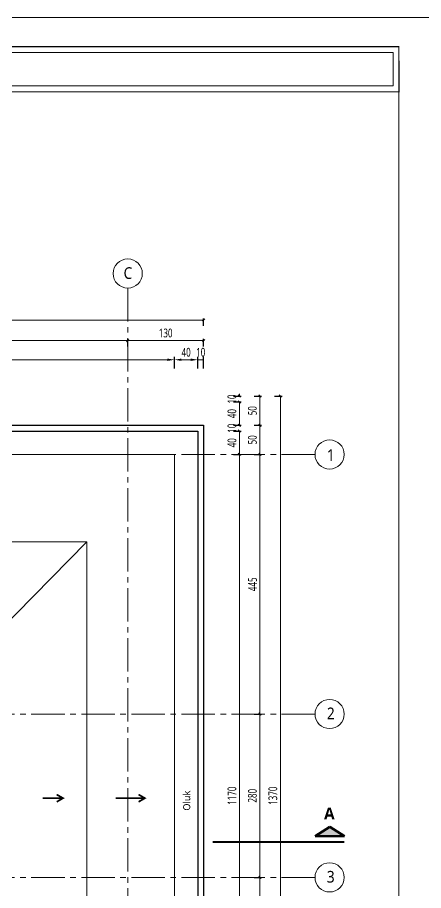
# Model space of a CAD drawing. Header units: metres. Extents: x 14968 to 56958, y -40276 to -31129.
# Drawn here: x 40286 to 40981, y -35972 to -34476 of the extents above; entities that cross this region are included whole.
import ezdxf

# ---------------------------------------------------------------- set-up
doc = ezdxf.new("R2010")
doc.units = ezdxf.units.M
doc.linetypes.add('CENTER2', pattern=[28.575, 19.05, -3.175, 3.175, -3.175])
doc.layers.get('Defpoints').update_dxf_attribs({"lineweight": 9})
for name, color, linetype, lineweight, true_color in [('A AKS', 7, 'CENTER2', 9, 0x848484), ('A AKS DAİRE', 7, 'Continuous', 9, 0x848484), ('A AKS YAZI', 7, 'CENTER2', 9, 0x848484)]:
    doc.layers.add(name, color=color, linetype=linetype, lineweight=lineweight, true_color=true_color)
for name, color, linetype, lineweight in [('A ANTET', 7, 'Continuous', 13), ('A DUVAR', 7, 'Continuous', 25), ('A KESİT ÇİZGİSİ', 1, 'CENTER2', 50), ('A YAZI VAZ', 7, 'Continuous', 13), ('A ÇATI', 11, 'Continuous', 9), ('A ÖLÇÜ DIŞ', 31, 'Continuous', 13)]:
    doc.layers.add(name, color=color, linetype=linetype, lineweight=lineweight)
doc.styles.add('HİB NORMAL', font='segoeui.ttf')
doc.styles.add('HİB Segoe Semibold', font='')
doc.styles.add('HİB Segoe Semilight .7', font='segoeuisl.ttf', dxfattribs={"width": 0.7})
doc.styles.add('HİB Segoe Semilight .95', font='segoeuisl.ttf', dxfattribs={"width": 0.9})
doc.styles.get('HİB Segoe Semibold').set_extended_font_data('Segoe UI Semibold')
doc.dimstyles.new('HİB DIŞ', dxfattribs={"dimtxt": 15, "dimasz": 12, "dimexe": 5, "dimexo": 30, "dimgap": 5, "dimtad": 1, "dimdec": 0, "dimzin": 0, "dimdsep": 46, "dimtxsty": 'HİB Segoe Semilight .7', "dimcen": 0.09, "dimclrd": 256, "dimclre": 256, "dimclrt": 256, "dimadec": 0, "dimazin": 0, "dimtfac": 1, "dimtdec": 4, "dimtix": 1, "dimtmove": 0, "dimatfit": 3, "dimfxl": 15, "dimfxlon": 1, "dimtvp": 1, "dimtolj": 1, "dimtzin": 0, "dimlwd": -1, "dimlwe": -3, "dimarcsym": 0})
doc.dimstyles.new('HİB İÇ', dxfattribs={"dimtxt": 15, "dimasz": 18, "dimexe": 3, "dimexo": 10, "dimgap": 5, "dimtad": 1, "dimdec": 0, "dimzin": 0, "dimdsep": 46, "dimtxsty": 'HİB Segoe Semilight .7', "dimblk": 'NONE', "dimblk1": 'NONE', "dimblk2": 'NONE', "dimtsz": 2, "dimcen": 0.09, "dimclrd": 256, "dimclre": 256, "dimclrt": 256, "dimadec": 0, "dimazin": 0, "dimtfac": 1, "dimtdec": 4, "dimtix": 1, "dimtofl": 0, "dimtmove": 0, "dimatfit": 3, "dimfxl": 10, "dimfxlon": 1, "dimtvp": 1, "dimtolj": 1, "dimtzin": 0, "dimlwd": -1, "dimlwe": -3, "dimarcsym": 0})

# ---------------------------------------------------------------- blocks, each defined once
blk = doc.blocks.new('*D322')
at = {"layer": 'A ÖLÇÜ DIŞ', "ltscale": 0.5}
for p, q in [((40476.8, -35027.6), (40472.8, -35031.6)), ((40474.8, -35029.6), (40604.8, -35029.6)), ((40602.8, -35031.6), (40606.8, -35027.6))]:
    blk.add_line(p, q, dxfattribs=at)
at = {"layer": 'A ÖLÇÜ DIŞ', "lineweight": -3, "ltscale": 0.5}
for p, q in [((40474.8, -35039.6), (40474.8, -35026.6)), ((40604.8, -35039.6), (40604.8, -35026.6))]:
    blk.add_line(p, q, dxfattribs=at)
at = {"layer": 'Defpoints', "color": 0}
for p in [(40604.8, -35029.6), (40474.8, -35174.9), (40604.8, -35174.9)]:
    blk.add_point(p, dxfattribs=at)
at = {"layer": 'A ÖLÇÜ DIŞ', "ltscale": 0.5, "insert": (40539.8, -35016.8), "char_height": 15, "attachment_point": 5, "style": 'HİB Segoe Semilight .7'}
blk.add_mtext('\\A1;130', dxfattribs=at)
blk = doc.blocks.new('_None')
blk = doc.blocks.new('*D317')
at = {"layer": 'A ÖLÇÜ DIŞ', "lineweight": -3, "ltscale": 0.5}
for p, q in [((40594.8, -35077.6), (40594.8, -35057.6)), ((40604.8, -35077.6), (40604.8, -35057.6))]:
    blk.add_line(p, q, dxfattribs=at)
at = {"layer": 'A ÖLÇÜ DIŞ', "ltscale": 0.5}
blk.add_line((40594.8, -35062.6), (40604.8, -35062.6), dxfattribs=at)
at = {"layer": 'Defpoints', "color": 0}
for p in [(40604.8, -35062.6), (40604.8, -35174.9), (40594.8, -35184.9)]:
    blk.add_point(p, dxfattribs=at)
at = {"layer": 'A ÖLÇÜ DIŞ', "ltscale": 0.5, "insert": (40599.8, -35049.8), "char_height": 15, "attachment_point": 5, "style": 'HİB Segoe Semilight .7'}
blk.add_mtext('\\A1;10', dxfattribs=at)
blk = doc.blocks.new('*D316')
at = {"layer": 'A ÖLÇÜ DIŞ', "lineweight": -3, "ltscale": 0.5}
for p, q in [((40554.8, -35077.6), (40554.8, -35057.6)), ((40594.8, -35077.6), (40594.8, -35057.6))]:
    blk.add_line(p, q, dxfattribs=at)
at = {"layer": 'A ÖLÇÜ DIŞ', "ltscale": 0.5}
blk.add_line((40566.8, -35062.6), (40582.8, -35062.6), dxfattribs=at)
at = {"layer": 'A ÖLÇÜ DIŞ'}
for points in [[(40566.8, -35060.6), (40566.8, -35064.6), (40554.8, -35062.6)], [(40582.8, -35064.6), (40582.8, -35060.6), (40594.8, -35062.6)]]:
    blk.add_solid(points, dxfattribs=at)
at = {"layer": 'Defpoints', "color": 0}
for p in [(40594.8, -35062.6), (40594.8, -35184.9), (40554.8, -35224.9)]:
    blk.add_point(p, dxfattribs=at)
at = {"layer": 'A ÖLÇÜ DIŞ', "ltscale": 0.5, "insert": (40574.8, -35049.9), "char_height": 15, "attachment_point": 5, "style": 'HİB Segoe Semilight .7'}
blk.add_mtext('\\A1;40', dxfattribs=at)
blk = doc.blocks.new('*D307')
at = {"layer": 'A ÖLÇÜ DIŞ', "lineweight": -3, "ltscale": 0.5}
for p, q in [((40691.1, -35174.9), (40704.1, -35174.9)), ((40691.1, -35224.9), (40704.1, -35224.9))]:
    blk.add_line(p, q, dxfattribs=at)
at = {"layer": 'A ÖLÇÜ DIŞ', "ltscale": 0.5}
for p, q in [((40703.1, -35176.9), (40699.1, -35172.9)), ((40701.1, -35224.9), (40701.1, -35174.9)), ((40699.1, -35222.9), (40703.1, -35226.9))]:
    blk.add_line(p, q, dxfattribs=at)
at = {"layer": 'Defpoints', "color": 0}
for p in [(40604.8, -35174.9), (40701.1, -35174.9), (40604.8, -35224.9)]:
    blk.add_point(p, dxfattribs=at)
at = {"layer": 'A ÖLÇÜ DIŞ', "ltscale": 0.5, "insert": (40688.3, -35199.9), "char_height": 15, "attachment_point": 5, "rotation": 90, "style": 'HİB Segoe Semilight .7'}
blk.add_mtext('\\A1;50', dxfattribs=at)
blk = doc.blocks.new('*D306')
at = {"layer": 'A ÖLÇÜ DIŞ', "lineweight": -3, "ltscale": 0.5}
for p, q in [((40691.1, -35224.9), (40704.1, -35224.9)), ((40691.1, -35669.9), (40704.1, -35669.9))]:
    blk.add_line(p, q, dxfattribs=at)
at = {"layer": 'A ÖLÇÜ DIŞ', "ltscale": 0.5}
for p, q in [((40703.1, -35226.9), (40699.1, -35222.9)), ((40701.1, -35669.9), (40701.1, -35224.9)), ((40699.1, -35667.9), (40703.1, -35671.9))]:
    blk.add_line(p, q, dxfattribs=at)
at = {"layer": 'Defpoints', "color": 0}
for p in [(40604.8, -35224.9), (40701.1, -35224.9), (40604.8, -35669.9)]:
    blk.add_point(p, dxfattribs=at)
at = {"layer": 'A ÖLÇÜ DIŞ', "ltscale": 0.5, "insert": (40688.5, -35447.4), "char_height": 15, "attachment_point": 5, "rotation": 90, "style": 'HİB Segoe Semilight .7'}
blk.add_mtext('\\A1;445', dxfattribs=at)
blk = doc.blocks.new('*D305')
at = {"layer": 'A ÖLÇÜ DIŞ', "lineweight": -3, "ltscale": 0.5}
for p, q in [((40691.1, -35669.9), (40704.1, -35669.9)), ((40691.1, -35949.9), (40704.1, -35949.9))]:
    blk.add_line(p, q, dxfattribs=at)
at = {"layer": 'A ÖLÇÜ DIŞ', "ltscale": 0.5}
for p, q in [((40703.1, -35671.9), (40699.1, -35667.9)), ((40701.1, -35949.9), (40701.1, -35669.9)), ((40699.1, -35947.9), (40703.1, -35951.9))]:
    blk.add_line(p, q, dxfattribs=at)
at = {"layer": 'Defpoints', "color": 0}
for p in [(40604.8, -35669.9), (40701.1, -35669.9), (40604.8, -35949.9)]:
    blk.add_point(p, dxfattribs=at)
at = {"layer": 'A ÖLÇÜ DIŞ', "ltscale": 0.5, "insert": (40688.3, -35809.9), "char_height": 15, "attachment_point": 5, "rotation": 90, "style": 'HİB Segoe Semilight .7'}
blk.add_mtext('\\A1;280', dxfattribs=at)
blk = doc.blocks.new('*D299')
at = {"layer": 'A ÖLÇÜ DIŞ', "lineweight": -3, "ltscale": 0.5}
for p, q in [((40656.1, -35174.9), (40669.1, -35174.9)), ((40656.1, -35184.9), (40669.1, -35184.9))]:
    blk.add_line(p, q, dxfattribs=at)
at = {"layer": 'A ÖLÇÜ DIŞ', "ltscale": 0.5}
for p, q in [((40664.1, -35172.9), (40668.1, -35176.9)), ((40668.1, -35186.9), (40664.1, -35182.9)), ((40666.1, -35174.9), (40666.1, -35170.9)), ((40666.1, -35184.9), (40666.1, -35188.9))]:
    blk.add_line(p, q, dxfattribs=at)
at = {"layer": 'Defpoints', "color": 0}
for p in [(40604.8, -35174.9), (40666.1, -35174.9), (40558.9, -35184.9)]:
    blk.add_point(p, dxfattribs=at)
at = {"layer": 'A ÖLÇÜ DIŞ', "ltscale": 0.5, "insert": (40653.3, -35179.9), "char_height": 15, "attachment_point": 5, "rotation": 90, "style": 'HİB Segoe Semilight .7'}
blk.add_mtext('\\A1;10', dxfattribs=at)
blk = doc.blocks.new('*D298')
at = {"layer": 'A ÖLÇÜ DIŞ', "ltscale": 0.5}
for p, q in [((40668.1, -35186.9), (40664.1, -35182.9)), ((40666.1, -35224.9), (40666.1, -35184.9)), ((40664.1, -35222.9), (40668.1, -35226.9))]:
    blk.add_line(p, q, dxfattribs=at)
at = {"layer": 'A ÖLÇÜ DIŞ', "lineweight": -3, "ltscale": 0.5}
for p, q in [((40656.1, -35184.9), (40669.1, -35184.9)), ((40656.1, -35224.9), (40669.1, -35224.9))]:
    blk.add_line(p, q, dxfattribs=at)
at = {"layer": 'Defpoints', "color": 0}
for p in [(40558.9, -35184.9), (40666.1, -35184.9), (40554.8, -35224.9)]:
    blk.add_point(p, dxfattribs=at)
at = {"layer": 'A ÖLÇÜ DIŞ', "ltscale": 0.5, "insert": (40653.3, -35204.9), "char_height": 15, "attachment_point": 5, "rotation": 90, "style": 'HİB Segoe Semilight .7'}
blk.add_mtext('\\A1;40', dxfattribs=at)
blk = doc.blocks.new('*D321')
at = {"layer": 'A ÖLÇÜ DIŞ', "ltscale": 0.5}
for p, q in [((39886.8, -35027.6), (39882.8, -35031.6)), ((39884.8, -35029.6), (40474.8, -35029.6)), ((40472.8, -35031.6), (40476.8, -35027.6))]:
    blk.add_line(p, q, dxfattribs=at)
at = {"layer": 'A ÖLÇÜ DIŞ', "lineweight": -3, "ltscale": 0.5}
for p, q in [((39884.8, -35039.6), (39884.8, -35026.6)), ((40474.8, -35039.6), (40474.8, -35026.6))]:
    blk.add_line(p, q, dxfattribs=at)
at = {"layer": 'Defpoints', "color": 0}
for p in [(40474.8, -35029.6), (39884.8, -35109.2), (40474.8, -35174.9)]:
    blk.add_point(p, dxfattribs=at)
at = {"layer": 'A ÖLÇÜ DIŞ', "ltscale": 0.5, "insert": (40179.8, -35016.9), "char_height": 15, "attachment_point": 5, "style": 'HİB Segoe Semilight .7'}
blk.add_mtext('\\A1;590', dxfattribs=at)
blk = doc.blocks.new('*D315')
at = {"layer": 'A ÖLÇÜ DIŞ', "lineweight": -3, "ltscale": 0.5}
for p, q in [((39919.8, -35077.6), (39919.8, -35057.6)), ((40554.8, -35077.6), (40554.8, -35057.6))]:
    blk.add_line(p, q, dxfattribs=at)
at = {"layer": 'A ÖLÇÜ DIŞ', "ltscale": 0.5}
blk.add_line((39931.8, -35062.6), (40542.8, -35062.6), dxfattribs=at)
at = {"layer": 'A ÖLÇÜ DIŞ'}
for points in [[(39931.8, -35060.6), (39931.8, -35064.6), (39919.8, -35062.6)], [(40542.8, -35064.6), (40542.8, -35060.6), (40554.8, -35062.6)]]:
    blk.add_solid(points, dxfattribs=at)
at = {"layer": 'Defpoints', "color": 0}
for p in [(40554.8, -35062.6), (39919.8, -35174.9), (40554.8, -35224.9)]:
    blk.add_point(p, dxfattribs=at)
at = {"layer": 'A ÖLÇÜ DIŞ', "ltscale": 0.5, "insert": (40237.3, -35049.9), "char_height": 15, "attachment_point": 5, "style": 'HİB Segoe Semilight .7'}
blk.add_mtext('\\A1;635', dxfattribs=at)
blk = doc.blocks.new('*D308')
at = {"layer": 'A ÖLÇÜ DIŞ', "ltscale": 0.5}
for p, q in [((40703.1, -35126.9), (40699.1, -35122.9)), ((40701.1, -35174.9), (40701.1, -35124.9)), ((40699.1, -35172.9), (40703.1, -35176.9))]:
    blk.add_line(p, q, dxfattribs=at)
at = {"layer": 'A ÖLÇÜ DIŞ', "lineweight": -3, "ltscale": 0.5}
for p, q in [((40691.1, -35124.9), (40704.1, -35124.9)), ((40691.1, -35174.9), (40704.1, -35174.9))]:
    blk.add_line(p, q, dxfattribs=at)
at = {"layer": 'Defpoints', "color": 0}
for p in [(39919.8, -35124.9), (40701.1, -35124.9), (39919.8, -35174.9)]:
    blk.add_point(p, dxfattribs=at)
at = {"layer": 'A ÖLÇÜ DIŞ', "ltscale": 0.5, "insert": (40688.3, -35149.9), "char_height": 15, "attachment_point": 5, "rotation": 90, "style": 'HİB Segoe Semilight .7'}
blk.add_mtext('\\A1;50', dxfattribs=at)
blk = doc.blocks.new('*D301')
at = {"layer": 'A ÖLÇÜ DIŞ', "ltscale": 0.5}
for p, q in [((40664.1, -35122.9), (40668.1, -35126.9)), ((40666.1, -35124.9), (40666.1, -35120.9)), ((40668.1, -35136.9), (40664.1, -35132.9)), ((40666.1, -35134.9), (40666.1, -35138.9))]:
    blk.add_line(p, q, dxfattribs=at)
at = {"layer": 'A ÖLÇÜ DIŞ', "lineweight": -3, "ltscale": 0.5}
for p, q in [((40656.1, -35124.9), (40669.1, -35124.9)), ((40656.1, -35134.9), (40669.1, -35134.9))]:
    blk.add_line(p, q, dxfattribs=at)
at = {"layer": 'Defpoints', "color": 0}
for p in [(39909.8, -35134.9), (39919.8, -35124.9), (40666.1, -35124.9)]:
    blk.add_point(p, dxfattribs=at)
at = {"layer": 'A ÖLÇÜ DIŞ', "ltscale": 0.5, "insert": (40653.3, -35129.9), "char_height": 15, "attachment_point": 5, "rotation": 90, "style": 'HİB Segoe Semilight .7'}
blk.add_mtext('\\A1;10', dxfattribs=at)
blk = doc.blocks.new('*D300')
at = {"layer": 'A ÖLÇÜ DIŞ', "lineweight": -3, "ltscale": 0.5}
for p, q in [((40656.1, -35134.9), (40669.1, -35134.9)), ((40656.1, -35174.9), (40669.1, -35174.9))]:
    blk.add_line(p, q, dxfattribs=at)
at = {"layer": 'A ÖLÇÜ DIŞ', "ltscale": 0.5}
for p, q in [((40668.1, -35136.9), (40664.1, -35132.9)), ((40666.1, -35174.9), (40666.1, -35134.9)), ((40664.1, -35172.9), (40668.1, -35176.9))]:
    blk.add_line(p, q, dxfattribs=at)
at = {"layer": 'Defpoints', "color": 0}
for p in [(39909.8, -35134.9), (40666.1, -35134.9), (40604.8, -35174.9)]:
    blk.add_point(p, dxfattribs=at)
at = {"layer": 'A ÖLÇÜ DIŞ', "ltscale": 0.5, "insert": (40653.3, -35154.9), "char_height": 15, "attachment_point": 5, "rotation": 90, "style": 'HİB Segoe Semilight .7'}
blk.add_mtext('\\A1;40', dxfattribs=at)
blk = doc.blocks.new('*D304')
at = {"layer": 'A ÖLÇÜ DIŞ', "lineweight": -3, "ltscale": 0.5}
for p, q in [((40691.1, -35949.9), (40704.1, -35949.9)), ((40691.1, -36394.9), (40704.1, -36394.9))]:
    blk.add_line(p, q, dxfattribs=at)
at = {"layer": 'A ÖLÇÜ DIŞ', "ltscale": 0.5}
for p, q in [((40703.1, -35951.9), (40699.1, -35947.9)), ((40701.1, -36394.9), (40701.1, -35949.9)), ((40699.1, -36392.9), (40703.1, -36396.9))]:
    blk.add_line(p, q, dxfattribs=at)
at = {"layer": 'Defpoints', "color": 0}
for p in [(40604.8, -35949.9), (40701.1, -35949.9), (40604.8, -36394.9)]:
    blk.add_point(p, dxfattribs=at)
at = {"layer": 'A ÖLÇÜ DIŞ', "ltscale": 0.5, "insert": (40688.5, -36172.4), "char_height": 15, "attachment_point": 5, "rotation": 90, "style": 'HİB Segoe Semilight .7'}
blk.add_mtext('\\A1;445', dxfattribs=at)
blk = doc.blocks.new('*D297')
at = {"layer": 'A ÖLÇÜ DIŞ', "lineweight": -3, "ltscale": 0.5}
for p, q in [((40656.1, -35224.9), (40669.1, -35224.9)), ((40656.1, -36394.9), (40669.1, -36394.9))]:
    blk.add_line(p, q, dxfattribs=at)
at = {"layer": 'A ÖLÇÜ DIŞ', "ltscale": 0.5}
for p, q in [((40668.1, -35226.9), (40664.1, -35222.9)), ((40666.1, -36394.9), (40666.1, -35224.9)), ((40664.1, -36392.9), (40668.1, -36396.9))]:
    blk.add_line(p, q, dxfattribs=at)
at = {"layer": 'Defpoints', "color": 0}
for p in [(40554.8, -35224.9), (40666.1, -35224.9), (40554.8, -36394.9)]:
    blk.add_point(p, dxfattribs=at)
at = {"layer": 'A ÖLÇÜ DIŞ', "ltscale": 0.5, "insert": (40653.3, -35809.9), "char_height": 15, "attachment_point": 5, "rotation": 90, "style": 'HİB Segoe Semilight .7'}
blk.add_mtext('\\A1;1170', dxfattribs=at)
blk = doc.blocks.new('*D323')
at = {"layer": 'A ÖLÇÜ DIŞ', "ltscale": 0.5}
for p, q in [((39266.8, -34992.6), (39262.8, -34996.6)), ((39264.8, -34994.6), (40604.8, -34994.6)), ((40602.8, -34996.6), (40606.8, -34992.6))]:
    blk.add_line(p, q, dxfattribs=at)
at = {"layer": 'A ÖLÇÜ DIŞ', "lineweight": -3, "ltscale": 0.5}
for p, q in [((39264.8, -35004.6), (39264.8, -34991.6)), ((40604.8, -35004.6), (40604.8, -34991.6))]:
    blk.add_line(p, q, dxfattribs=at)
at = {"layer": 'Defpoints', "color": 0}
for p in [(40604.8, -34994.6), (39264.8, -35124.9), (40604.8, -35174.9)]:
    blk.add_point(p, dxfattribs=at)
at = {"layer": 'A ÖLÇÜ DIŞ', "ltscale": 0.5, "insert": (39934.8, -34981.8), "char_height": 15, "attachment_point": 5, "style": 'HİB Segoe Semilight .7'}
blk.add_mtext('\\A1;1340', dxfattribs=at)
blk = doc.blocks.new('*D309')
at = {"layer": 'A ÖLÇÜ DIŞ', "ltscale": 0.5}
for p, q in [((40738.1, -35126.9), (40734.1, -35122.9)), ((40736.1, -35124.9), (40736.1, -36494.9)), ((40734.1, -36492.9), (40738.1, -36496.9))]:
    blk.add_line(p, q, dxfattribs=at)
at = {"layer": 'A ÖLÇÜ DIŞ', "lineweight": -3, "ltscale": 0.5}
for p, q in [((40726.1, -35124.9), (40739.1, -35124.9)), ((40726.1, -36494.9), (40739.1, -36494.9))]:
    blk.add_line(p, q, dxfattribs=at)
at = {"layer": 'Defpoints', "color": 0}
for p in [(39919.8, -35124.9), (39919.8, -36494.9), (40736.1, -36494.9)]:
    blk.add_point(p, dxfattribs=at)
at = {"layer": 'A ÖLÇÜ DIŞ', "ltscale": 0.5, "insert": (40723.3, -35809.9), "char_height": 15, "attachment_point": 5, "rotation": 90, "style": 'HİB Segoe Semilight .7'}
blk.add_mtext('\\A1;1370', dxfattribs=at)
blk = doc.blocks.new('KESİTLER')
at = {"layer": 'A KESİT ÇİZGİSİ', "ltscale": 100, "transparency": 33554687}
h = blk.add_hatch(color=256, dxfattribs=at)
h.dxf.hatch_style = 1
h.paths.add_polyline_path([(1808, 26.2), (1833, 9.9), (1783, 9.9)])
blk.add_lwpolyline([(1808, 26.2), (1833, 9.9), (1783, 9.9)], close=True, dxfattribs=at)
at = {"layer": 'A KESİT ÇİZGİSİ', "ltscale": 3}
blk.add_lwpolyline([(1833, 0, 3, 3, 0), (1607.8, 0, 0, 0, 0)], format="xyseb", dxfattribs=at)
at = {"layer": 'A KESİT ÇİZGİSİ', "ltscale": 100, "transparency": 33554687, "insert": (1816.3, 58.9), "char_height": 20, "width": 27.796, "attachment_point": 3, "style": 'HİB Segoe Semibold'}
blk.add_mtext('A', dxfattribs=at)
blk = doc.blocks.new('AKS YENİ')
at = {"layer": 'A AKS', "ltscale": 3}
for p, q in [((1160, 285.1), (1160, -1455.1)), ((1480.7, 0), (-235.7, 0)), ((1480.7, -445), (-235.7, -445)), ((1480.7, -725), (-235.7, -725))]:
    blk.add_line(p, q, dxfattribs=at)
at = {"layer": 'A AKS DAİRE', "ltscale": 3}
blk.add_line((1480.7, 0), (1445.7, 0), dxfattribs=at)
for centre in [(1160, 310.1), (1505.7, 0), (1505.7, -445), (1505.7, -725)]:
    blk.add_circle(centre, 25, dxfattribs=at)
at = {"layer": 'A AKS YAZI', "ltscale": 100, "char_height": 20, "style": 'HİB Segoe Semilight .95'}
for s, insert, width, attachment_point in [('C', (1152.9, 320.9), 27.796, 1), ('1', (1500.9, -11.1), 18.072, 7), ('2', (1501, -453.9), 18.072, 7), ('3', (1500.9, -713.9), 18.072, 1)]:
    blk.add_mtext(s, dxfattribs=dict(at, insert=insert, width=width, attachment_point=attachment_point))

msp = doc.modelspace()

# ---------------------------------------------------------------- linework, layer by layer
at = {"layer": 'A ANTET'}
msp.add_lwpolyline([(28638.9, -34475.9), (56958.3, -34475.9), (56958.3, -37375.9), (28638.9, -37375.9)], close=True, dxfattribs=at)
at = {"layer": 'A ANTET', "linetype": 'ByBlock', "ltscale": 100}
msp.add_lwpolyline([(38939.6, -34603.3, 2.02, 2.02, 0), (40939.6, -34603.3, 2.02, 2.02, 0), (40938.9, -34525.9, 2.02, 2.02, 0), (38938.9, -34525.9, 2.02, 2.02, 0)], format="xyseb", close=True, dxfattribs=at)
msp.add_lwpolyline([(38949.1, -34536), (40929.1, -34536), (40929.1, -34593.2), (38949.1, -34593.2)], close=True, dxfattribs=at)
at = {"layer": 'A DUVAR', "ltscale": 0.5}
for points in [[(40604.8, -35174.9), (40604.8, -36444.9), (39919.8, -36444.9), (39919.8, -36494.9), (39264.8, -36494.9), (39264.8, -35124.9), (39919.8, -35124.9), (39919.8, -35174.9)], [(40594.8, -35184.9), (40594.8, -36434.9), (39909.8, -36434.9), (39909.8, -36484.9), (39274.8, -36484.9), (39274.8, -35134.9), (39909.8, -35134.9), (39909.8, -35184.9)]]:
    msp.add_lwpolyline(points, close=True, dxfattribs=at)
at = {"layer": 'A YAZI VAZ', "ltscale": 0.5}
msp.add_lwpolyline([(38938.9, -34525.9), (40938.9, -34525.9), (40938.9, -37325.9), (38938.9, -37325.9)], close=True, dxfattribs=at)
at = {"layer": 'A ÇATI', "ltscale": 0.5}
msp.add_line((40109.8, -35674.9), (40404.8, -35374.9), dxfattribs=at)
msp.add_lwpolyline([(40554.8, -35224.9), (40554.8, -36394.9), (39869.8, -36394.9), (39869.8, -36444.9), (39314.8, -36444.9), (39314.8, -35174.9), (39869.8, -35174.9), (39869.8, -35224.9)], close=True, dxfattribs=at)
msp.add_lwpolyline([(39584.8, -35324.9), (39719.8, -35324.9), (39719.8, -35374.9), (40404.8, -35374.9), (40404.8, -36244.9), (39719.8, -36244.9), (39719.8, -36294.9), (39584.8, -36294.9)], dxfattribs=at)
msp.add_lwpolyline([(40364, -35814.1, 3, 3, 0), (40329, -35814.1, 3, 3, 0)], format="xyseb", dxfattribs=at)
at = {"layer": 'A ÇATI', "ltscale": 0.5, "const_width": 3}
for points in [[(40353.1, -35807.9), (40364, -35814.1), (40353.2, -35820.4)], [(40454.2, -35814.1), (40504.2, -35814.1)], [(40493.3, -35807.9), (40504.2, -35814.1), (40493.4, -35820.4)]]:
    msp.add_lwpolyline(points, dxfattribs=at)

# ---------------------------------------------------------------- block references
at = {"layer": 'A AKS YAZI', "ltscale": 0.5}
msp.add_blockref('AKS YENİ', (39314.8, -35224.9), dxfattribs=at)
at = {"layer": 'A DUVAR', "ltscale": 0.5}
msp.add_blockref('KESİTLER', (39012.7, -35889.2), dxfattribs=at)

# ---------------------------------------------------------------- texts
at = {"layer": 'A YAZI VAZ', "ltscale": 0.5, "insert": (40569.8, -35835.5), "char_height": 12, "attachment_point": 1, "rotation": 90, "style": 'HİB NORMAL'}
msp.add_mtext('Oluk', dxfattribs=at)

# ---------------------------------------------------------------- dimensions: what is measured, and where the dimension line sits
at = {"layer": 'A ÖLÇÜ DIŞ', "ltscale": 0.5}
for base, p1, p2, dimstyle, picture, middle in [((40604.8, -34994.6), (39264.8, -35124.9), (40604.8, -35174.9), 'HİB İÇ', '*D323', (39934.8, -34981.8)), ((40474.8, -35029.6), (39884.8, -35109.2), (40474.8, -35174.9), 'HİB İÇ', '*D321', (40179.8, -35016.9)), ((40604.8, -35029.6), (40474.8, -35174.9), (40604.8, -35174.9), 'HİB İÇ', '*D322', (40539.8, -35016.8)), ((40554.8, -35062.6), (39919.8, -35174.9), (40554.8, -35224.9), 'HİB DIŞ', '*D315', (40237.3, -35049.9)), ((40594.8, -35062.6), (40554.8, -35224.9), (40594.8, -35184.9), 'HİB DIŞ', '*D316', (40574.8, -35049.9)), ((40604.8, -35062.6), (40594.8, -35184.9), (40604.8, -35174.9), 'HİB DIŞ', '*D317', (40599.8, -35049.8))]:
    dim = msp.add_linear_dim(base=base, p1=p1, p2=p2, dimstyle=dimstyle, dxfattribs=at)
    dim.commit()
    dim.dimension.update_dxf_attribs({"geometry": picture, "text_midpoint": middle})
for base, p1, p2, picture, middle in [((40666.1, -35124.9), (39909.8, -35134.9), (39919.8, -35124.9), '*D301', (40653.3, -35129.9)), ((40701.1, -35124.9), (39919.8, -35174.9), (39919.8, -35124.9), '*D308', (40688.3, -35149.9)), ((40736.1, -36494.9), (39919.8, -35124.9), (39919.8, -36494.9), '*D309', (40723.3, -35809.9)), ((40666.1, -35134.9), (40604.8, -35174.9), (39909.8, -35134.9), '*D300', (40653.3, -35154.9)), ((40666.1, -35174.9), (40558.9, -35184.9), (40604.8, -35174.9), '*D299', (40653.3, -35179.9)), ((40666.1, -35184.9), (40554.8, -35224.9), (40558.9, -35184.9), '*D298', (40653.3, -35204.9)), ((40701.1, -35174.9), (40604.8, -35224.9), (40604.8, -35174.9), '*D307', (40688.3, -35199.9)), ((40666.1, -35224.9), (40554.8, -36394.9), (40554.8, -35224.9), '*D297', (40653.3, -35809.9)), ((40701.1, -35224.9), (40604.8, -35669.9), (40604.8, -35224.9), '*D306', (40688.5, -35447.4)), ((40701.1, -35669.9), (40604.8, -35949.9), (40604.8, -35669.9), '*D305', (40688.3, -35809.9)), ((40701.1, -35949.9), (40604.8, -36394.9), (40604.8, -35949.9), '*D304', (40688.5, -36172.4))]:
    dim = msp.add_linear_dim(base=base, p1=p1, p2=p2, angle=90, dimstyle='HİB İÇ', dxfattribs=at)
    dim.commit()
    dim.dimension.update_dxf_attribs({"geometry": picture, "text_midpoint": middle})

doc.saveas('drawing.dxf')
